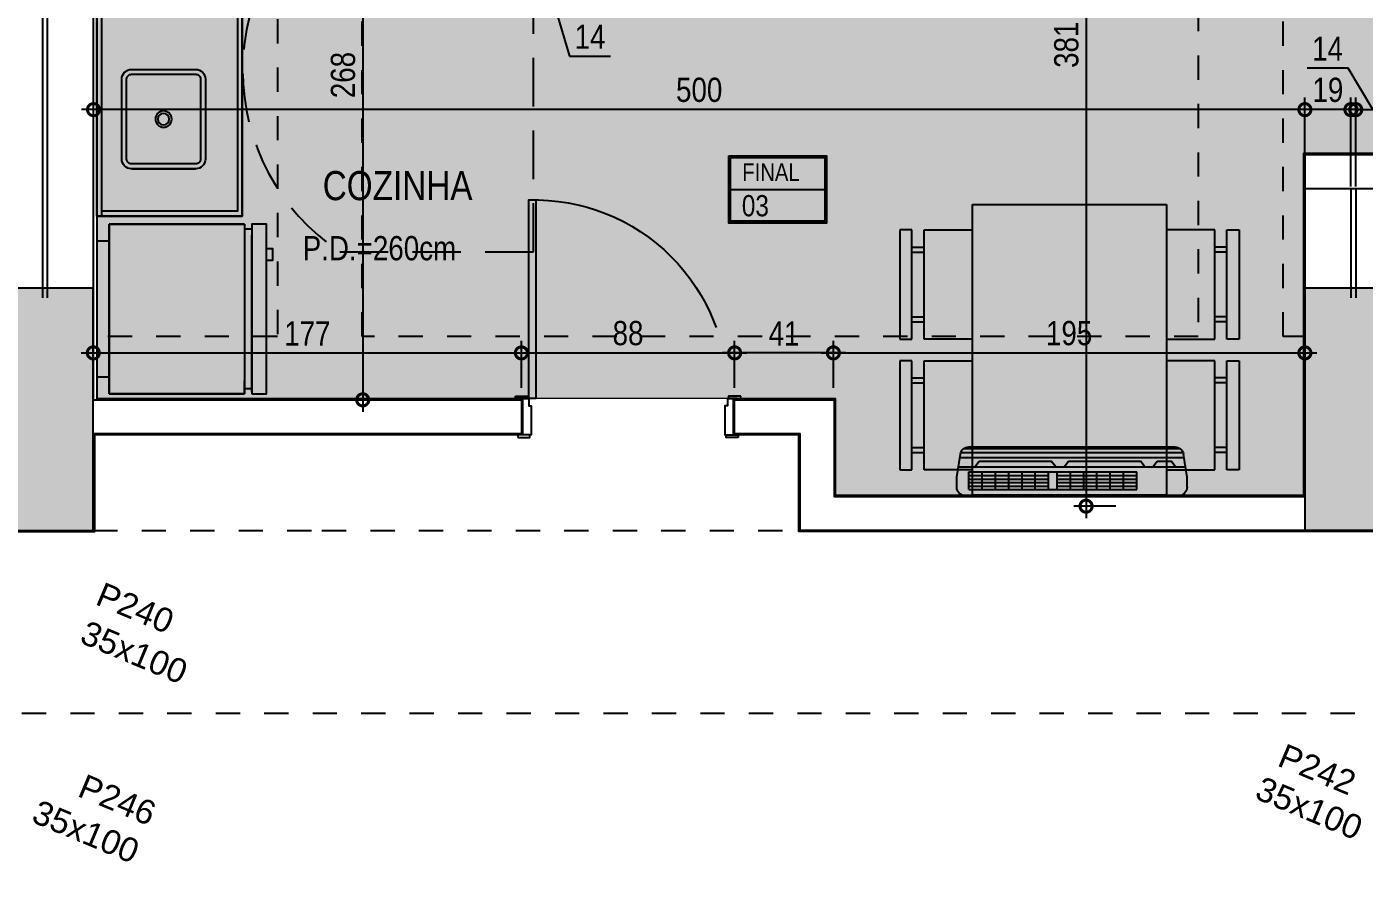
# Model space of a CAD drawing. Header units: metres. Extents: x -41 to 570, y -54 to 184.
# Drawn here: x -14.87 to -9.35, y 46.11 to 49.63 of the extents above; entities that cross this region are included whole.
import ezdxf
from ezdxf.enums import TextEntityAlignment as Align
from ezdxf.xclip import XClip

# ---------------------------------------------------------------- set-up
doc = ezdxf.new("R2010")
doc.units = ezdxf.units.M
doc.header["$XCLIPFRAME"] = 0
for name, pattern in [('DASHEDX2', [1.5, 1, -0.5]), ('ESTILO_TQS_0004', [1.12, 0.5, -0.2, 0.01, -0.2, 0.01, -0.2]), ('PUC$0$DASHEDX2', [1.5, 1, -0.5])]:
    doc.linetypes.add(name, pattern=pattern)
for name, color, linetype in [('1', 232, 'DASHEDX2'), ('12', 232, 'Continuous'), ('205', 232, 'ESTILO_TQS_0004'), ('4', 2, 'Continuous'), ('9', 232, 'Continuous'), ('ARQ-DIM', 2, 'Continuous'), ('ARQ-SIM', 1, 'Continuous'), ('ARQ-TXT', 2, 'Continuous'), ('PUC$0$ARQ-ALV ACAB', 4, 'Continuous'), ('PUC$0$ARQ-ALV OSSO', 5, 'Continuous'), ('PUC$0$ARQ-CAX @ 1', 1, 'Continuous'), ('PUC$0$ARQ-HID', 7, 'Continuous'), ('PUC$0$ARQ-MOB', 7, 'Continuous'), ('PUC$0$ARQ-PRJ', 7, 'PUC$0$DASHEDX2'), ('PUC$0$MAUROAMARELO', 162, 'Continuous')]:
    doc.layers.add(name, color=color, linetype=linetype)
doc.layers.add('PUC$0$ARQ-FORRO', color=9, linetype='Continuous', lineweight=5)
doc.styles.add('Adesa', font='ARIALN.TTF')
doc.styles.get("Standard").update_dxf_attribs({"font": 'arial.ttf'})
doc.dimstyles.new('ADESA 1-0050', dxfattribs={"dimtxt": 0.1, "dimasz": 0.1, "dimexe": 0.05, "dimexo": 0.05, "dimgap": 0.03, "dimtad": 1, "dimdec": 1, "dimlfac": 100, "dimzin": 12, "dimtxsty": 'Adesa', "dimblk": 'DOTSMALL', "dimcen": 1, "dimdle": 0.05, "dimclrd": 1, "dimclre": 1, "dimclrt": 256, "dimazin": 3, "dimtm": 1e-09, "dimtfac": 1, "dimtdec": 1, "dimtmove": 1, "dimatfit": 0, "dimldrblk": 'DOTSMALL', "dimfxl": 0.8, "dimtvp": 2, "dimtolj": 1, "dimtzin": 0, "dimarcsym": 0})

# ---------------------------------------------------------------- blocks, each defined once
blk = doc.blocks.new('PUC$0$00002ITA-AIT-PR-008-BSE-PLA-TIP-R00$0$Cuba 1')
blk.add_line((0.205, 0.305), (0.205, 0.04))
for points in [[(0.165, 0, 0.414214), (0.205, 0.04), (0.205, 0.305, 0.414214), (0.165, 0.345), (-0.165, 0.345, 0.414214), (-0.205, 0.305), (-0.205, 0.04, 0.414214), (-0.165, 0)], [(-0.165, 0.02), (0.165, 0.02, 0.414214), (0.185, 0.04), (0.185, 0.305, 0.414214), (0.165, 0.325), (-0.165, 0.325, 0.414214), (-0.185, 0.305), (-0.185, 0.04, 0.414214)]]:
    blk.add_lwpolyline(points, format="xyb", close=True)
for radius in [0.0337, 0.0237]:
    blk.add_circle((0, 0.1725), radius)
blk = doc.blocks.new('*U3397')
at = {"linetype": 'Continuous'}
blk.add_lwpolyline([(0, 0), (0, 0.6), (-1.2, 0.6), (-1.2, 0)], dxfattribs=at)
at = {"lineweight": -2}
for points in [[(-1.2, 0), (-1.2, 0.6), (0, 0.6), (0, 0)], [(-1.18, 0.02), (-1.18, 0.58), (-0.02, 0.58), (-0.02, 0.02)], [(0, 0.02), (-1.2, 0.02)], [(0, 0), (-1.2, 0)]]:
    blk.add_lwpolyline(points, dxfattribs=at)
at = {"lineweight": -2, "extrusion": (0, 0, -1), "zscale": -1, "rotation": 180}
blk.add_blockref('PUC$0$00002ITA-AIT-PR-008-BSE-PLA-TIP-R00$0$Cuba 1', (0.4, 0.4475), dxfattribs=at)
blk = doc.blocks.new('*U3354')
for points in [[(-0.045, 0.01), (0.005, 0.01), (0.005, 0), (-0.045, 0)], [(0.865, 0.01), (0.815, 0.01), (0.815, 0), (0.865, 0)], [(-0.055, -0.16), (-0.005, -0.16), (-0.005, -0.15), (-0.055, -0.15)], [(0, -0.15), (0, -0.97), (0.03, -0.97), (0.03, -0.15)], [(0.875, -0.16), (0.825, -0.16), (0.825, -0.15), (0.875, -0.15)]]:
    blk.add_lwpolyline(points, close=True)
for points in [[(-0.04, -0.15), (0, -0.15), (0, -0.12), (0.01, -0.12), (0.01, 0), (-0.025, 0), (-0.025, -0.15)], [(0.86, -0.15), (0.82, -0.15), (0.82, -0.12), (0.81, -0.12), (0.81, 0), (0.845, 0), (0.845, -0.15)]]:
    blk.add_lwpolyline(points)
at = {"layer": 'PUC$0$ARQ-PRJ'}
blk.add_arc((0.0237, -0.1737), 0.7967, 268.2986, 1.7014, dxfattribs=at)
blk = doc.blocks.new('PUC$0$pl apto tipo 3 puc')
at = {"layer": 'PUC$0$ARQ-ALV ACAB', "elevation": 0}
for points in [[(-14.594, 0.7661), (-14.594, -1.905), (-12.8372, -1.905), (-12.8372, -2.055), (-12.8922, -2.055)], [(-9.254, -2.3038), (-9.254, -1.0438), (-9.224, -1.0438), (-9.224, -0.8938), (-9.614, -0.8938), (-9.614, -2.3041)], [(-5.549, -2.4538), (-11.6972, -2.4538), (-11.6972, -2.055), (-11.9672, -2.055), (-11.9672, -1.905), (-11.5472, -1.905), (-11.5472, -2.3038), (-9.614, -2.3038)]]:
    blk.add_lwpolyline(points, dxfattribs=at)
at = {"layer": 'PUC$0$ARQ-ALV OSSO'}
for p, q in [((-14.6091, 2.8604, 0), (-14.609, -1.91, 0)), ((-14.609, -1.91, 0), (-12.8422, -1.91, 0)), ((-12.8422, -1.91, 0), (-12.8422, -2.05, 0)), ((-12.8422, -2.05, 0), (-14.6072, -2.05, 0))]:
    blk.add_line(p, q, dxfattribs=at)
blk.add_lwpolyline([(-14.799, 2.0012), (-14.799, -1.4888)], dxfattribs=at)
at = {"layer": 'PUC$0$ARQ-ALV OSSO', "elevation": 0}
for points in [[(-9.259, -2.3088), (-9.259, -1.0388), (-9.229, -1.0388), (-9.229, -0.8988), (-9.609, -0.8988), (-9.609, -2.3088)], [(-9.259, -1.0388), (-9.609, -1.0388)], [(-9.419, -1.0388), (-9.419, -1.4888)], [(-9.399, -1.0388), (-9.399, -1.4888)], [(-9.2572, -2.4488), (-11.6922, -2.4488), (-11.6922, -2.05), (-11.9622, -2.05), (-11.9622, -1.91), (-11.5522, -1.91), (-11.5522, -2.3088), (-9.609, -2.3088)]]:
    blk.add_lwpolyline(points, dxfattribs=at)
at = {"layer": 'PUC$0$ARQ-CAX @ 1', "xscale": -1, "rotation": 180}
blk.add_blockref('*U3354', (-12.8122, -2.055), dxfattribs=at)
at = {"layer": 'PUC$0$ARQ-HID', "extrusion": (0, 0, -1), "xscale": -1.000000000000002, "zscale": -1.000000000000002, "rotation": 90}
blk.add_blockref('*U3397', (14.594, -1.1513, 0), dxfattribs=at)
blk = doc.blocks.new('PUC$0$pl apto tipo 2 puc')
at = {"layer": 'PUC$0$ARQ-ALV OSSO', "elevation": 0}
blk.add_lwpolyline([(-14.8188, 2.0012), (-14.8188, -1.4888)], dxfattribs=at)
blk = doc.blocks.new('PUC$0$mesa 5l')
at = {"layer": 'PUC$0$ARQ-MOB'}
for p, q in [((988.4153, 457.2276), (987.9653, 457.2276)), ((987.9653, 457.2276), (987.9653, 457.1776)), ((988.4153, 457.1776), (988.4153, 457.2276)), ((988.9549, 457.2276, -0.0226), (988.5049, 457.2276, -0.0226)), ((988.5049, 457.2276, -0.0226), (988.5049, 457.1776, -0.0226)), ((988.9549, 457.1776, -0.0226), (988.9549, 457.2276, -0.0226)), ((987.9653, 457.1776), (988.4153, 457.1776)), ((988.0365, 457.1776), (988.0365, 457.1276)), ((988.0565, 457.1776), (988.0565, 457.1276)), ((988.0565, 457.1776), (988.0565, 457.1276)), ((988.3241, 457.1776), (988.3241, 457.1276)), ((988.3441, 457.1776), (988.3441, 457.1276)), ((988.5049, 457.1776, -0.0226), (988.9549, 457.1776, -0.0226)), ((988.5761, 457.1776, -0.0226), (988.5761, 457.1276, -0.0226)), ((988.5961, 457.1776, -0.0226), (988.5961, 457.1276, -0.0226)), ((988.5961, 457.1776, -0.0226), (988.5961, 457.1276, -0.0226)), ((988.8637, 457.1776, -0.0226), (988.8637, 457.1276, -0.0226)), ((988.8837, 457.1776, -0.0226), (988.8837, 457.1276, -0.0226)), ((987.9653, 456.9276), (987.9653, 457.1276)), ((987.9653, 457.1276), (988.4153, 457.1276)), ((988.4153, 457.1276), (988.4153, 456.9276)), ((988.5049, 456.9276, -0.0226), (988.5049, 457.1276, -0.0226)), ((988.5049, 457.1276, -0.0226), (988.9549, 457.1276, -0.0226)), ((988.9549, 457.1276, -0.0226), (988.9549, 456.9276, -0.0226)), ((989.0601, 456.9276), (987.8601, 456.9276)), ((987.8601, 456.9276), (987.8601, 456.1276)), ((989.0601, 456.1276), (989.0601, 456.9276)), ((987.8601, 456.1276), (989.0601, 456.1276)), ((987.9653, 456.1276), (987.9653, 455.9276)), ((988.4153, 455.9276), (988.4153, 456.1276)), ((988.5049, 456.1276, -0.0226), (988.5049, 455.9276, -0.0226)), ((988.9549, 455.9276, -0.0226), (988.9549, 456.1276, -0.0226)), ((987.9653, 455.9276), (988.4153, 455.9276)), ((988.0365, 455.8776), (988.0365, 455.9276)), ((988.0565, 455.8776), (988.0565, 455.9276)), ((988.0565, 455.8776), (988.0565, 455.9276)), ((988.3241, 455.8776), (988.3241, 455.9276)), ((988.3441, 455.8776), (988.3441, 455.9276)), ((988.5049, 455.9276, -0.0226), (988.9549, 455.9276, -0.0226)), ((988.5761, 455.8776, -0.0226), (988.5761, 455.9276, -0.0226)), ((988.5961, 455.8776, -0.0226), (988.5961, 455.9276, -0.0226)), ((988.5961, 455.8776, -0.0226), (988.5961, 455.9276, -0.0226)), ((988.8637, 455.8776, -0.0226), (988.8637, 455.9276, -0.0226)), ((988.8837, 455.8776, -0.0226), (988.8837, 455.9276, -0.0226)), ((987.9653, 455.8276), (987.9653, 455.8776)), ((987.9653, 455.8776), (988.4153, 455.8776)), ((988.4153, 455.8776), (988.4153, 455.8276)), ((988.5049, 455.8276, -0.0226), (988.5049, 455.8776, -0.0226)), ((988.5049, 455.8776, -0.0226), (988.9549, 455.8776, -0.0226)), ((988.9549, 455.8776, -0.0226), (988.9549, 455.8276, -0.0226)), ((988.4153, 455.8276), (987.9653, 455.8276)), ((988.9549, 455.8276, -0.0226), (988.5049, 455.8276, -0.0226))]:
    blk.add_line(p, q, dxfattribs=at)
blk = doc.blocks.new('PUC$0$GELADEIRA')
for p, q in [((-0.0098, 0.7392), (-0.6547, 0.7392)), ((-0.055, 0.7391), (-0.0098, 0.7392)), ((-0.0098, 0.7392), (-0.055, 0.7391)), ((-0.7, 0.7092), (-0.7, 0.15)), ((-0.7, 0.7092), (0, 0.7092)), ((-0.7, 0.15), (-0.7, 0.7092)), ((-0.7, 0.15), (-0.7, 0.7092)), ((0, 0.7092), (-0.055, 0.7092)), ((-0.055, 0.7092), (0, 0.7092)), ((0, 0.15), (0, 0.7092)), ((0, 0.7092), (0, 0.15)), ((0, 0.7092), (0, 0.15)), ((-0.7, 0.15), (0, 0.15)), ((0, 0.15), (-0.7, 0.15)), ((0, 0.15), (-0.7, 0.15))]:
    blk.add_line(p, q)
blk.add_lwpolyline([(0, 0.7392), (0, 0.8), (-0.7, 0.8), (-0.7, 0.7392)], close=True)
for points in [[(-0.6, 0.8), (-0.6, 0.824), (-0.55, 0.824), (-0.55, 0.8)], [(-0.68, 0.7392), (-0.68, 0.7092)], [(-0.02, 0.7392), (-0.02, 0.7092)], [(-0.63, 0.15), (-0.63, 0.1), (-0.07, 0.1), (-0.07, 0.15)]]:
    blk.add_lwpolyline(points)
blk = doc.blocks.new('PUC$0$layout pcd puc 3')
at = {"layer": 'PUC$0$ARQ-MOB', "color": 7, "xscale": -1, "rotation": 90}
blk.add_blockref('PUC$0$mesa 5l', (461.5442, 993.0201), dxfattribs=at)
at = {"layer": 'PUC$0$ARQ-MOB', "rotation": 90}
blk.add_blockref('PUC$0$GELADEIRA', (9.13, 4.7414), dxfattribs=at)
blk = doc.blocks.new('PUC$0$pl forro pcd 3')
at = {"layer": 'PUC$0$ARQ-FORRO'}
h = blk.add_hatch(color=256, dxfattribs=at)
h.dxf.hatch_style = 1
h.paths.add_polyline_path([(1.8589, 1.4791), (3.7921, 1.4791), (3.7921, 1.0795), (6.8389, 1.0795), (6.8389, -1.5916), (5.0371, -1.5916), (5.0371, -0.6617), (4.8871, -0.6617), (4.8871, -2.2805), (1.8589, -2.2805), (1.8589, -1.13), (0.16, -1.13), (0.16, 0.0683), (1.8589, 0.0683)])
blk.add_lwpolyline([(1.8589, 1.4791), (3.7921, 1.4791), (3.7921, 1.0795), (6.8389, 1.0795), (6.8389, -1.5916), (5.0371, -1.5916), (5.0371, -0.6617), (4.8871, -0.6617), (4.8871, -2.2805), (1.8589, -2.2805), (1.8589, -1.13), (0.16, -1.13), (0.16, 0.0683), (1.8589, 0.0683)], close=True, dxfattribs=at)
blk = doc.blocks.new('PUC$0$Q2')
at = {"layer": 'PUC$0$MAUROAMARELO'}
for p, q in [((243.2266, -387.22), (243.2413, -387.125)), ((244.1641, -387.1387), (243.239, -387.1387)), ((244.1601, -387.1183), (243.2432, -387.1183)), ((244.1482, -387.1027), (243.2551, -387.1027)), ((244.127, -387.0957), (243.2763, -387.0957)), ((244.1766, -387.22), (244.162, -387.125)), ((244.1703, -387.1785), (243.2323, -387.1785)), ((243.274, -387.1785), (243.2923, -387.1547)), ((243.3497, -387.1547), (243.2923, -387.1547)), ((243.368, -387.1785), (243.3497, -387.1547)), ((243.4003, -387.1785), (243.4186, -387.1547)), ((243.7159, -387.1547), (243.4186, -387.1547)), ((243.798, -387.1987), (243.4341, -387.1987)), ((243.4341, -387.2718), (243.4341, -387.1987)), ((243.4888, -387.2718), (243.4888, -387.1987)), ((243.5435, -387.2718), (243.5435, -387.1987)), ((243.5983, -387.2718), (243.5983, -387.1987)), ((243.653, -387.2718), (243.653, -387.1987)), ((243.7077, -387.2718), (243.7077, -387.1987)), ((243.7342, -387.1785), (243.7159, -387.1547)), ((243.7624, -387.2718), (243.7624, -387.1987)), ((243.7684, -387.1785), (243.7867, -387.1547)), ((244.0841, -387.1547), (243.7867, -387.1547)), ((243.798, -387.2718), (243.798, -387.1987)), ((244.1264, -387.1987), (243.798, -387.1987)), ((243.8527, -387.2718), (243.8527, -387.1987)), ((243.9074, -387.2718), (243.9074, -387.1987)), ((243.9622, -387.2718), (243.9622, -387.1987)), ((244.0169, -387.2718), (244.0169, -387.1987)), ((244.0716, -387.2718), (244.0716, -387.1987)), ((244.1024, -387.1785), (244.0841, -387.1547)), ((244.1264, -387.2718), (244.1264, -387.1987)), ((243.2266, -387.2614), (243.2266, -387.22)), ((243.5968, -387.2135), (243.4341, -387.2135)), ((243.5968, -387.2283), (243.4341, -387.2283)), ((243.5968, -387.2431), (243.4341, -387.2431)), ((243.6599, -387.2135), (243.5968, -387.2135)), ((243.6599, -387.2283), (243.5968, -387.2283)), ((243.6599, -387.2431), (243.5968, -387.2431)), ((243.723, -387.2135), (243.6599, -387.2135)), ((243.723, -387.2283), (243.6599, -387.2283)), ((243.723, -387.2431), (243.6599, -387.2431)), ((243.7624, -387.2135), (243.723, -387.2135)), ((243.7624, -387.2283), (243.723, -387.2283)), ((243.7624, -387.2431), (243.723, -387.2431)), ((243.906, -387.2135), (243.798, -387.2135)), ((243.906, -387.2283), (243.798, -387.2283)), ((243.906, -387.2431), (243.798, -387.2431)), ((243.9691, -387.2135), (243.906, -387.2135)), ((243.9691, -387.2283), (243.906, -387.2283)), ((243.9691, -387.2431), (243.906, -387.2431)), ((244.0322, -387.2135), (243.9691, -387.2135)), ((244.0322, -387.2283), (243.9691, -387.2283)), ((244.0322, -387.2431), (243.9691, -387.2431)), ((244.1264, -387.2135), (244.0322, -387.2135)), ((244.1264, -387.2283), (244.0322, -387.2283)), ((244.1264, -387.2431), (244.0322, -387.2431)), ((244.1766, -387.2614), (244.1766, -387.22)), ((244.1411, -387.2969), (243.2621, -387.2969)), ((243.5968, -387.2578), (243.4341, -387.2578)), ((243.798, -387.2718), (243.4341, -387.2718)), ((243.6599, -387.2578), (243.5968, -387.2578)), ((243.723, -387.2578), (243.6599, -387.2578)), ((243.7624, -387.2578), (243.723, -387.2578)), ((243.906, -387.2578), (243.798, -387.2578)), ((244.1264, -387.2718), (243.798, -387.2718)), ((243.9691, -387.2578), (243.906, -387.2578)), ((244.0322, -387.2578), (243.9691, -387.2578)), ((244.1264, -387.2578), (244.0322, -387.2578))]:
    blk.add_line(p, q, dxfattribs=at)
for centre, start, end in [((243.2763, -387.1312), 90, 170), ((244.127, -387.1312), 10, 90), ((243.2621, -387.2614), 180, 270), ((244.1411, -387.2614), 270, 0)]:
    blk.add_arc(centre, 0.0355, start, end, dxfattribs=at)
blk = doc.blocks.new('PUC')
at = {"layer": 'PUC$0$ARQ-ALV ACAB', "elevation": 0}
for points in [[(14.9499, -47.5449), (14.5992, -47.5449), (14.5942, -47.5449), (14.5942, -47.9488)], [(12.8832, -47.9438), (14.5942, -47.9438)]]:
    blk.add_lwpolyline(points, dxfattribs=at)
at = {"layer": 'PUC$0$ARQ-PRJ', "ltscale": 0.2, "elevation": 0}
blk.add_lwpolyline([(13.5832, -48.6999), (12.7832, -48.6999), (12.7832, -50.1999), (13.5832, -50.1999, 0.533333)], format="xyb", close=True, dxfattribs=at)
at = {"layer": 'PUC$0$ARQ-ALV ACAB', "rotation": 180}
blk.add_blockref('PUC$0$pl apto tipo 3 puc', (-0.009, -49.9988, 0), dxfattribs=at)
at = {"layer": 'PUC$0$ARQ-ALV OSSO', "rotation": 180}
blk.add_blockref('PUC$0$pl apto tipo 2 puc', (-0.0088, -49.9988, 0), dxfattribs=at)
at = {"layer": 'PUC$0$ARQ-FORRO'}
blk.add_blockref('PUC$0$pl forro pcd 3', (7.7461, -49.1733, 0), dxfattribs=at)
at = {"layer": 'PUC$0$ARQ-MOB'}
blk.add_blockref('PUC$0$layout pcd puc 3', (5.555, -52.855, 0), dxfattribs=at)
at = {"layer": 'PUC$0$MAUROAMARELO', "xscale": -1, "rotation": 180}
blk.add_blockref('PUC$0$Q2', (-233.1402, -434.9901, 0), dxfattribs=at)
blk = doc.blocks.new('N AP')
for points in [[(0.3098, 0.5223), (0.8624, 0.5223), (0.8624, 0.1419), (0.3098, 0.1419)], [(0.3198, 0.5123), (0.8524, 0.5123), (0.8524, 0.1519), (0.3198, 0.1519)]]:
    blk.add_lwpolyline(points, close=True)
for points in [[(0.3198, 0.3321), (0.8524, 0.3321)], [(0.3198, 0.1519), (0.8524, 0.1519)]]:
    blk.add_lwpolyline(points)
at = {"insert": (0.3864, 0.4801), "char_height": 0.1, "attachment_point": 1, "style": 'Adesa'}
blk.add_mtext_dynamic_manual_height_columns('FINAL', width=0.3501, gutter_width=50, heights=[0], dxfattribs=at)
at = {"style": 'Adesa'}
blk.add_attdef('00', text='', height=0.1, dxfattribs=at).set_placement((0.5673, 0.171), align=Align.CENTER)
blk = doc.blocks.new('_DotSmall')
at = {"color": 0, "linetype": 'ByBlock', "const_width": 0.5}
blk.add_lwpolyline([(-0.0625, 0, 1), (0.0625, 0, 1)], format="xyb", close=True, dxfattribs=at)
blk = doc.blocks.new('*D403')
at = {"layer": 'ARQ-DIM', "color": 1, "lineweight": -2, "transparency": 16777216}
for p, q in [((-9.4217, 49.4581), (-9.5912, 49.4581)), ((-9.32, 49.2866), (-9.4217, 49.4581)), ((-9.39, 48.9693), (-9.39, 49.3366)), ((-9.25, 48.97), (-9.25, 49.3366)), ((-9.39, 49.2866), (-9.49, 49.2866)), ((-9.39, 49.2866), (-9.25, 49.2866)), ((-9.39, 49.2866), (-9.25, 49.2866)), ((-9.25, 49.2866), (-9.15, 49.2866))]:
    blk.add_line(p, q, dxfattribs=at)
at = {"layer": 'Defpoints', "color": 0, "transparency": 16777216}
for p in [(-9.25, 49.2866), (-9.39, 48.9193), (-9.25, 48.92)]:
    blk.add_point(p, dxfattribs=at)
at = {"layer": 'ARQ-DIM', "color": 1, "lineweight": -2, "transparency": 16777216, "xscale": 0.1, "yscale": 0.1, "zscale": 0.1}
blk.add_blockref('_DotSmall', (-9.39, 49.2866), dxfattribs=at)
at = {"layer": 'ARQ-DIM', "color": 1, "lineweight": -2, "transparency": 16777216, "xscale": 0.1, "yscale": 0.1, "zscale": 0.1, "rotation": 180}
blk.add_blockref('_DotSmall', (-9.25, 49.2866), dxfattribs=at)
at = {"layer": 'ARQ-DIM', "transparency": 16777216, "insert": (-9.5065, 49.5383), "char_height": 0.1, "attachment_point": 5, "style": 'Adesa'}
blk.add_mtext('\\A1;14', dxfattribs=at)
blk = doc.blocks.new('*D404')
at = {"layer": 'ARQ-DIM', "color": 1, "lineweight": -2, "transparency": 16777216}
for p, q in [((-9.6, 48.9693), (-9.6, 49.3366)), ((-9.41, 48.9693), (-9.41, 49.3366)), ((-9.36, 49.2866), (-9.65, 49.2866))]:
    blk.add_line(p, q, dxfattribs=at)
at = {"layer": 'Defpoints', "color": 0, "transparency": 16777216}
for p in [(-9.6, 49.2866), (-9.6, 48.9193), (-9.41, 48.9193)]:
    blk.add_point(p, dxfattribs=at)
at = {"layer": 'ARQ-DIM', "color": 1, "lineweight": -2, "transparency": 16777216, "xscale": 0.1, "yscale": 0.1, "zscale": 0.1, "rotation": 180}
blk.add_blockref('_DotSmall', (-9.6, 49.2866), dxfattribs=at)
at = {"layer": 'ARQ-DIM', "color": 1, "lineweight": -2, "transparency": 16777216, "xscale": 0.1, "yscale": 0.1, "zscale": 0.1}
blk.add_blockref('_DotSmall', (-9.41, 49.2866), dxfattribs=at)
at = {"layer": 'ARQ-DIM', "transparency": 16777216, "insert": (-9.505, 49.3677), "char_height": 0.1, "attachment_point": 5, "style": 'Adesa'}
blk.add_mtext('\\A1;19', dxfattribs=at)
blk = doc.blocks.new('*D405')
at = {"layer": 'ARQ-DIM', "color": 1, "lineweight": -2, "transparency": 16777216}
for p, q in [((-14.599, 49.0193), (-14.599, 49.3366)), ((-9.6, 49.11), (-9.6, 49.3366)), ((-9.55, 49.2866), (-14.649, 49.2866))]:
    blk.add_line(p, q, dxfattribs=at)
at = {"layer": 'Defpoints', "color": 0, "transparency": 16777216}
for p in [(-14.599, 49.2866), (-9.6, 49.06, 0), (-14.599, 48.9693, 0)]:
    blk.add_point(p, dxfattribs=at)
at = {"layer": 'ARQ-DIM', "color": 1, "lineweight": -2, "transparency": 16777216, "xscale": 0.1, "yscale": 0.1, "zscale": 0.1, "rotation": 180}
blk.add_blockref('_DotSmall', (-14.599, 49.2866), dxfattribs=at)
at = {"layer": 'ARQ-DIM', "color": 1, "lineweight": -2, "transparency": 16777216, "xscale": 0.1, "yscale": 0.1, "zscale": 0.1}
blk.add_blockref('_DotSmall', (-9.6, 49.2866), dxfattribs=at)
at = {"layer": 'ARQ-DIM', "transparency": 16777216, "insert": (-12.0995, 49.3677), "char_height": 0.1, "attachment_point": 5, "style": 'Adesa'}
blk.add_mtext('\\A1;500', dxfattribs=at)
blk = doc.blocks.new('*D414')
at = {"layer": 'ARQ-DIM', "color": 1, "lineweight": -2, "transparency": 16777216}
for p, q in [((-12.7782, 49.7988), (-12.7782, 49.703)), ((-12.6382, 49.7988), (-12.6382, 49.703)), ((-12.7782, 49.753), (-12.8782, 49.753)), ((-12.7782, 49.753), (-12.6382, 49.753)), ((-12.7782, 49.753), (-12.6382, 49.753)), ((-12.7082, 49.753), (-12.6345, 49.5074)), ((-12.6382, 49.753), (-12.5382, 49.753)), ((-12.6345, 49.5074), (-12.465, 49.5074))]:
    blk.add_line(p, q, dxfattribs=at)
at = {"layer": 'Defpoints', "color": 0, "transparency": 16777216}
for p in [(-12.7782, 49.8488, 0), (-12.6382, 49.8488, 0), (-12.6382, 49.753)]:
    blk.add_point(p, dxfattribs=at)
at = {"layer": 'ARQ-DIM', "color": 1, "lineweight": -2, "transparency": 16777216, "xscale": 0.1, "yscale": 0.1, "zscale": 0.1}
blk.add_blockref('_DotSmall', (-12.7782, 49.753), dxfattribs=at)
at = {"layer": 'ARQ-DIM', "color": 1, "lineweight": -2, "transparency": 16777216, "xscale": 0.1, "yscale": 0.1, "zscale": 0.1, "rotation": 180}
blk.add_blockref('_DotSmall', (-12.6382, 49.753), dxfattribs=at)
at = {"layer": 'ARQ-DIM', "transparency": 16777216, "insert": (-12.5498, 49.5876), "char_height": 0.1, "attachment_point": 5, "style": 'Adesa'}
blk.add_mtext('\\A1;14', dxfattribs=at)
blk = doc.blocks.new('*D415')
at = {"layer": 'ARQ-DIM', "color": 1, "lineweight": -2, "transparency": 16777216}
for p, q in [((-12.6382, 49.7988), (-12.6382, 49.703)), ((-7.9011, 49.4283), (-7.9011, 49.803)), ((-12.6882, 49.753), (-7.8511, 49.753))]:
    blk.add_line(p, q, dxfattribs=at)
at = {"layer": 'Defpoints', "color": 0, "transparency": 16777216}
for p in [(-12.6382, 49.8488, 0), (-7.9011, 49.753), (-7.9011, 49.3783)]:
    blk.add_point(p, dxfattribs=at)
at = {"layer": 'ARQ-DIM', "color": 1, "lineweight": -2, "transparency": 16777216, "xscale": 0.1, "yscale": 0.1, "zscale": 0.1, "rotation": 180}
blk.add_blockref('_DotSmall', (-12.6382, 49.753), dxfattribs=at)
at = {"layer": 'ARQ-DIM', "color": 1, "lineweight": -2, "transparency": 16777216, "xscale": 0.1, "yscale": 0.1, "zscale": 0.1}
blk.add_blockref('_DotSmall', (-7.9011, 49.753), dxfattribs=at)
at = {"layer": 'ARQ-DIM', "transparency": 16777216, "insert": (-10.8612, 49.833), "char_height": 0.1, "attachment_point": 5, "style": 'Adesa'}
blk.add_mtext('\\A1;474', dxfattribs=at)
blk = doc.blocks.new('*D418')
at = {"layer": 'ARQ-DIM', "color": 1, "lineweight": -2, "transparency": 16777216}
for p, q in [((-13.488, 50.8199), (-13.488, 48.0388)), ((-13.719, 50.7699), (-13.438, 50.7699)), ((-13.7208, 48.0888), (-13.438, 48.0888))]:
    blk.add_line(p, q, dxfattribs=at)
at = {"layer": 'Defpoints', "color": 0, "transparency": 16777216}
for p in [(-13.769, 50.7699, 0), (-13.7708, 48.0888, 0), (-13.488, 48.0888)]:
    blk.add_point(p, dxfattribs=at)
at = {"layer": 'ARQ-DIM', "color": 1, "lineweight": -2, "transparency": 16777216, "xscale": 0.1, "yscale": 0.1, "zscale": 0.1}
for p, rotation in [((-13.488, 50.7699), 90), ((-13.488, 48.0888), 270)]:
    blk.add_blockref('_DotSmall', p, dxfattribs=dict(at, rotation=rotation))
at = {"layer": 'ARQ-DIM', "transparency": 16777216, "insert": (-13.569, 49.4293), "char_height": 0.1, "attachment_point": 5, "rotation": 90, "style": 'Adesa'}
blk.add_mtext('\\A1;268', dxfattribs=at)
blk = doc.blocks.new('*D423')
at = {"layer": 'ARQ-DIM', "color": 1, "lineweight": -2, "transparency": 16777216}
for p, q in [((-10.5029, 51.5088), (-10.5029, 47.5999)), ((-10.3808, 51.4588), (-10.5529, 51.4588)), ((-10.3808, 47.6499), (-10.5529, 47.6499))]:
    blk.add_line(p, q, dxfattribs=at)
at = {"layer": 'Defpoints', "color": 0, "transparency": 16777216}
for p in [(-10.3308, 51.4588, 0), (-10.5029, 47.6499), (-10.3308, 47.6499, 0)]:
    blk.add_point(p, dxfattribs=at)
at = {"layer": 'ARQ-DIM', "color": 1, "lineweight": -2, "transparency": 16777216, "xscale": 0.1, "yscale": 0.1, "zscale": 0.1}
for p, rotation in [((-10.5029, 51.4588), 90), ((-10.5029, 47.6499), 270)]:
    blk.add_blockref('_DotSmall', p, dxfattribs=dict(at, rotation=rotation))
at = {"layer": 'ARQ-DIM', "transparency": 16777216, "insert": (-10.584, 49.5544), "char_height": 0.1, "attachment_point": 5, "rotation": 90, "style": 'Adesa'}
blk.add_mtext('\\A1;381', dxfattribs=at)
blk = doc.blocks.new('*D426')
at = {"layer": 'ARQ-DIM', "color": 1, "lineweight": -2, "transparency": 16777216}
for p, q in [((-14.6, 48.1388), (-14.6, 48.3325)), ((-12.8332, 48.1388), (-12.8332, 48.3325)), ((-14.65, 48.2825), (-12.7832, 48.2825))]:
    blk.add_line(p, q, dxfattribs=at)
at = {"layer": 'Defpoints', "color": 0, "transparency": 16777216}
for p in [(-12.8332, 48.2825), (-14.6, 48.0888, 0), (-12.8332, 48.0888, 0)]:
    blk.add_point(p, dxfattribs=at)
at = {"layer": 'ARQ-DIM', "color": 1, "lineweight": -2, "transparency": 16777216, "xscale": 0.1, "yscale": 0.1, "zscale": 0.1, "rotation": 180}
blk.add_blockref('_DotSmall', (-14.6, 48.2825), dxfattribs=at)
at = {"layer": 'ARQ-DIM', "color": 1, "lineweight": -2, "transparency": 16777216, "xscale": 0.1, "yscale": 0.1, "zscale": 0.1}
blk.add_blockref('_DotSmall', (-12.8332, 48.2825), dxfattribs=at)
at = {"layer": 'ARQ-DIM', "transparency": 16777216, "insert": (-13.7166, 48.3627), "char_height": 0.1, "attachment_point": 5, "style": 'Adesa'}
blk.add_mtext('\\A1;177', dxfattribs=at)
blk = doc.blocks.new('*D427')
at = {"layer": 'ARQ-DIM', "color": 1, "lineweight": -2, "transparency": 16777216}
for p, q in [((-12.8332, 48.1388), (-12.8332, 48.3325)), ((-11.9532, 48.1388), (-11.9532, 48.3325)), ((-12.8832, 48.2825), (-11.9032, 48.2825))]:
    blk.add_line(p, q, dxfattribs=at)
at = {"layer": 'Defpoints', "color": 0, "transparency": 16777216}
for p in [(-11.9532, 48.2825), (-12.8332, 48.0888, 0), (-11.9532, 48.0888, 0)]:
    blk.add_point(p, dxfattribs=at)
at = {"layer": 'ARQ-DIM', "color": 1, "lineweight": -2, "transparency": 16777216, "xscale": 0.1, "yscale": 0.1, "zscale": 0.1, "rotation": 180}
blk.add_blockref('_DotSmall', (-12.8332, 48.2825), dxfattribs=at)
at = {"layer": 'ARQ-DIM', "color": 1, "lineweight": -2, "transparency": 16777216, "xscale": 0.1, "yscale": 0.1, "zscale": 0.1}
blk.add_blockref('_DotSmall', (-11.9532, 48.2825), dxfattribs=at)
at = {"layer": 'ARQ-DIM', "transparency": 16777216, "insert": (-12.3932, 48.3636), "char_height": 0.1, "attachment_point": 5, "style": 'Adesa'}
blk.add_mtext('\\A1;88', dxfattribs=at)
blk = doc.blocks.new('*D428')
at = {"layer": 'ARQ-DIM', "color": 1, "lineweight": -2, "transparency": 16777216}
for p, q in [((-11.9532, 48.1388), (-11.9532, 48.3325)), ((-11.5458, 48.1388), (-11.5458, 48.3325)), ((-11.4958, 48.2825), (-12.0032, 48.2825))]:
    blk.add_line(p, q, dxfattribs=at)
at = {"layer": 'Defpoints', "color": 0, "transparency": 16777216}
for p in [(-11.9532, 48.2825), (-11.9532, 48.0888, 0), (-11.5458, 48.0888, 0)]:
    blk.add_point(p, dxfattribs=at)
at = {"layer": 'ARQ-DIM', "color": 1, "lineweight": -2, "transparency": 16777216, "xscale": 0.1, "yscale": 0.1, "zscale": 0.1, "rotation": 180}
blk.add_blockref('_DotSmall', (-11.9532, 48.2825), dxfattribs=at)
at = {"layer": 'ARQ-DIM', "color": 1, "lineweight": -2, "transparency": 16777216, "xscale": 0.1, "yscale": 0.1, "zscale": 0.1}
blk.add_blockref('_DotSmall', (-11.5458, 48.2825), dxfattribs=at)
at = {"layer": 'ARQ-DIM', "transparency": 16777216, "insert": (-11.7495, 48.3627), "char_height": 0.1, "attachment_point": 5, "style": 'Adesa'}
blk.add_mtext('\\A1;41', dxfattribs=at)
blk = doc.blocks.new('*D429')
at = {"layer": 'ARQ-DIM', "color": 1, "lineweight": -2, "transparency": 16777216}
for p, q in [((-11.5458, 48.1388), (-11.5458, 48.3325)), ((-9.6, 48.1388), (-9.6, 48.3325)), ((-11.5958, 48.2825), (-9.55, 48.2825))]:
    blk.add_line(p, q, dxfattribs=at)
at = {"layer": 'Defpoints', "color": 0, "transparency": 16777216}
for p in [(-9.6, 48.2825), (-11.5458, 48.0888, 0), (-9.6, 48.0888, 0)]:
    blk.add_point(p, dxfattribs=at)
at = {"layer": 'ARQ-DIM', "color": 1, "lineweight": -2, "transparency": 16777216, "xscale": 0.1, "yscale": 0.1, "zscale": 0.1, "rotation": 180}
blk.add_blockref('_DotSmall', (-11.5458, 48.2825), dxfattribs=at)
at = {"layer": 'ARQ-DIM', "color": 1, "lineweight": -2, "transparency": 16777216, "xscale": 0.1, "yscale": 0.1, "zscale": 0.1}
blk.add_blockref('_DotSmall', (-9.6, 48.2825), dxfattribs=at)
at = {"layer": 'ARQ-DIM', "transparency": 16777216, "insert": (-10.5729, 48.3636), "char_height": 0.1, "attachment_point": 5, "style": 'Adesa'}
blk.add_mtext('\\A1;195', dxfattribs=at)
blk = doc.blocks.new('est-lo-08-6sa-r00')
at = {"layer": '4'}
h = blk.add_hatch(color=8, dxfattribs=at)
h.dxf.hatch_style = 1
h.paths.add_polyline_path([(72.453596, -775.948263), (89.987707, -768.630138), (31.827874, -629.280097), (14.293763, -636.598222)], flags=17)
h.paths.add_polyline_path([(-113.904934, -1069.376461), (37.44213, -1006.209491), (30.123852, -988.675012), (-103.689101, -1044.523858), (-278.930329, -624.648636), (-286.248454, -607.114525), (-286.248475, -607.114534), (-307.05579, -557.260535), (-324.58988, -564.57865)])
h.paths.add_polyline_path([(-3206.956631, -1758.910157), (-3258.953832, -1634.325684), (-3291.25351, -1647.80644), (-3239.256309, -1772.390913)])
h.paths.add_polyline_path([(-2993.189754, -2271.092218), (-3020.151167, -2206.492821), (-3034.916841, -2212.655496), (-3140.452498, -1959.793707), (-3125.686931, -1953.631076), (-3148.796798, -1898.260198), (-3181.096477, -1911.740954), (-3025.489432, -2284.572974)])
h.paths.add_polyline_path([(-2947.092821, -1013.293024), (-2914.793142, -999.812268), (-2953.309588, -907.527473), (-2985.609266, -921.008229)])
h.paths.add_polyline_path([(-2727.356492, -1539.777801), (-2695.056814, -1526.297045), (-2733.573259, -1434.01225), (-2765.872938, -1447.493006)])
h.paths.add_polyline_path([(2122.48851, 465.414809), (2070.491309, 589.999283), (2038.191631, 576.518527), (2090.188832, 451.934053)])
h.paths.add_polyline_path([(2012.331384, 729.349548), (1857.495359, 1100.334221), (1825.19568, 1086.853465), (1852.1572, 1022.254111), (1866.922767, 1028.416743), (1971.687405, 777.4023), (1956.921838, 771.239669), (1980.031705, 715.868792)])
h.paths.add_polyline_path([(2336.253806, -46.763456), (2180.644029, 326.07511), (2148.34435, 312.594354), (2171.454218, 257.223477), (2186.219785, 263.386109), (2291.758175, 10.517772), (2276.992608, 4.355141), (2303.954128, -60.244212)])
h.paths.add_polyline_path([(-385.517235, -426.387329), (-595.433068, 76.567703), (-627.732746, 63.086948), (-600.771226, -1.512406), (-586.005659, 4.650226), (-426.161214, -378.334576), (-440.926781, -384.497208), (-417.816914, -439.868085)])
h.paths.add_polyline_path([(-83.249658, 290.335142), (-592.661728, 77.724364), (-382.747194, -425.227558), (-365.213083, -417.909434), (-567.809492, 67.508377), (-108.231212, 259.320275), (-7.318125, 17.534111), (-242.644353, -80.682824), (-140.96112, -324.314257), (-70.363251, -294.849176), (-77.681376, -277.315065), (-130.745133, -299.462021), (-217.792117, -90.898811), (0, 0), (87.04691, -208.563033), (33.983152, -230.709989), (41.301277, -248.2441), (126.664713, -212.616388), (103.554846, -157.245511), (88.789278, -163.408142), (-71.053705, 219.573157), (-56.288138, 225.735788)])
h.paths.add_polyline_path([(395.505667, -856.765828), (368.544148, -792.166475), (353.77858, -798.329106), (193.165052, -413.501599), (207.93062, -407.338968), (184.820752, -351.968091), (-61.579651, -454.806999), (-28.452664, -534.169213), (-10.918528, -526.85106), (-36.727415, -465.022986), (159.839199, -382.982958), (355.887864, -852.712473), (159.32125, -934.752501), (132.748402, -871.073625), (115.214297, -878.391765), (141.787139, -942.070626), (123.33018, -949.773915), (130.648305, -967.308026)])
h.paths.add_polyline_path([(-2506.849069, -2068.110104), (-2474.549391, -2054.629348), (-2513.065836, -1962.344553), (-2545.365515, -1975.825309)])
h.paths.add_polyline_path([(-2448.754924, -805.304224), (-2411.841008, -789.897642), (-2450.357453, -697.612846), (-2487.27137, -713.019428)])
h.paths.add_polyline_path([(-2277.356152, -1215.972989), (-2240.442235, -1200.566407), (-2278.958681, -1108.281611), (-2315.872597, -1123.688193)])
h.paths.add_polyline_path([(-2180.680405, -1447.606534), (-2143.766489, -1432.199951), (-2182.282934, -1339.915156), (-2219.196851, -1355.321738)])
h.paths.add_polyline_path([(-2008.511897, -1860.11957), (-1971.59798, -1844.712987), (-2010.114425, -1752.428192), (-2047.028342, -1767.834774)])
h.paths.add_polyline_path([(-1950.417031, -597.315415), (-1918.117353, -583.834659), (-1956.633798, -491.549864), (-1988.933477, -505.03062)])
h.paths.add_polyline_path([(-1779.018259, -1007.98418), (-1746.71858, -994.503424), (-1785.235026, -902.218629), (-1817.534704, -915.699385)])
h.paths.add_polyline_path([(-1682.342513, -1239.617725), (-1650.042834, -1226.136969), (-1688.559279, -1133.852174), (-1720.858958, -1147.33293)])
h.paths.add_polyline_path([(-1510.174004, -1652.130761), (-1477.874325, -1638.650005), (-1516.390771, -1546.36521), (-1548.690449, -1559.845966)])
h.paths.add_polyline_path([(-1456.693377, -391.252433), (-1424.393698, -377.771677), (-1462.910144, -285.486882), (-1495.209822, -298.967638)])
h.paths.add_polyline_path([(-1285.294604, -801.921198), (-1252.994926, -788.440442), (-1291.511371, -696.155647), (-1323.811049, -709.636403)])
h.paths.add_polyline_path([(-1188.618858, -1033.554743), (-1156.319179, -1020.073987), (-1194.835625, -927.789192), (-1227.135303, -941.269948)])
h.paths.add_polyline_path([(-1016.450349, -1446.067779), (-984.15067, -1432.587023), (-1022.667116, -1340.302228), (-1054.966794, -1353.782984)])
h.paths.add_polyline_path([(-962.969722, -185.189451), (-930.670043, -171.708695), (-969.186489, -79.4239), (-1001.486167, -92.904656)])
h.paths.add_polyline_path([(-791.570949, -595.858216), (-759.271271, -582.37746), (-797.787716, -490.092665), (-830.087394, -503.573421)])
h.paths.add_polyline_path([(-694.895203, -827.491761), (-662.595524, -814.011005), (-701.11197, -721.72621), (-733.411648, -735.206966)])
h.paths.add_polyline_path([(-522.726694, -1240.004797), (-490.427016, -1226.524041), (-528.943461, -1134.239246), (-561.243139, -1147.720002)])
h.paths.add_polyline_path([(1351.53574, 780.804163), (1383.835419, 794.284919), (1345.318973, 886.569714), (1313.019295, 873.088958)])
h.paths.add_polyline_path([(353.014255, 364.056225), (385.313934, 377.536981), (346.797488, 469.821776), (314.49781, 456.341021)])
h.paths.add_polyline_path([(848.583606, 570.889536), (885.497522, 586.296119), (846.981077, 678.580914), (810.067161, 663.174332)])
h.paths.add_polyline_path([(524.412013, -46.610109), (556.711692, -33.129353), (518.195247, 59.155442), (485.895568, 45.674686)])
h.paths.add_polyline_path([(1019.981364, 160.223202), (1056.895281, 175.629784), (1018.378835, 267.91458), (981.464919, 252.507997)])
h.paths.add_polyline_path([(621.088297, -278.244942), (653.387976, -264.764186), (614.87153, -172.479391), (582.571852, -185.960147)])
h.paths.add_polyline_path([(1116.657648, -71.411631), (1153.571565, -56.005049), (1115.055119, 36.279746), (1078.141203, 20.873164)])
h.paths.add_polyline_path([(1571.272069, 254.319386), (1603.571747, 267.800142), (1565.055302, 360.084937), (1532.755624, 346.604181)])
h.paths.add_polyline_path([(793.256806, -690.757979), (825.556485, -677.277223), (787.040039, -584.992428), (754.740361, -598.473183)])
h.paths.add_polyline_path([(1288.825976, -483.924234), (1325.739893, -468.517652), (1287.223447, -376.232856), (1250.309531, -391.639439)])
h.paths.add_polyline_path([(1791.777927, -274.009167), (1824.077605, -260.528411), (1785.56116, -168.243616), (1753.261481, -181.724371)])
h.paths.add_polyline_path([(-3349.413449, -1508.456443), (-3317.113664, -1494.975643), (-3340.223531, -1439.604766), (-3354.989097, -1445.767396), (-3459.75382, -1194.75275), (-3444.988254, -1188.590119), (-3471.949774, -1123.990766), (-3504.249559, -1137.471566)])
h.paths.add_polyline_path([(-359.658373, -579.215013), (-336.548603, -634.585903), (-321.782404, -628.423035), (-161.169457, -1013.250898), (-175.934676, -1019.413357), (-148.973267, -1084.012692), (-116.674634, -1070.532432), (-327.358782, -565.734293), (-359.65846, -579.215049)])
at = {"layer": '1'}
for p, q in [((-830.683897, -525.494251), (-955.314455, -226.881378)), ((-976.993118, -265.809898), (-862.983576, -538.975007)), ((-1181.365076, -671.856309), (-1277.49265, -441.536135)), ((-1302.637226, -472.160401), (-1213.664755, -685.337064)), ((-822.384171, -522.030236), (-830.683897, -525.494251)), ((-862.983576, -538.975007), (-1181.365076, -671.856309)), ((-1213.664755, -685.337064), (-1283.808147, -714.612462))]:
    blk.add_line(p, q, dxfattribs=at)
for points in [[(-822.593171, -608.805806), (-791.570949, -595.858216)], [(-1165.891368, -752.086464), (-822.593171, -608.805806)], [(-1252.994926, -788.440442), (-1165.891368, -752.086464)]]:
    blk.add_lwpolyline(points, dxfattribs=at)
at = {"layer": '205'}
blk.add_line((-3429.010899, -1778.446548), (2212.80602, 576.256213), dxfattribs=at)
at = {"layer": '4', "linetype": 'Continuous'}
for points in [[(-791.570949, -595.858216), (-759.271271, -582.37746), (-797.787716, -490.092665), (-830.087394, -503.573421), (-791.570949, -595.858216)], [(-1285.294604, -801.921198), (-1252.994926, -788.440442), (-1291.511371, -696.155647), (-1323.811049, -709.636403), (-1285.294604, -801.921198)]]:
    blk.add_lwpolyline(points, dxfattribs=at)
at = {"layer": '12', "linetype": 'Continuous'}
for p in [(-768.604997, -705.939264), (-1240.875203, -833.356669), (-1230.772685, -909.324542)]:
    blk.add_text('35x100', height=9.975, dxfattribs=at).set_placement(p)
at = {"layer": '9', "linetype": 'Continuous'}
for s, p in [('P242', (-765.175659, -689.906406)), ('P240', (-1240.978015, -816.305363)), ('P246', (-1217.287044, -892.229174))]:
    blk.add_text(s, height=10, dxfattribs=at).set_placement(p)

msp = doc.modelspace()

# ---------------------------------------------------------------- block references
at = {"linetype": 'Continuous'}
ref = msp.add_blockref('est-lo-08-6sa-r00', (0, 50), dxfattribs=dict(at, xscale=0.01, yscale=0.01, zscale=0.01, rotation=337.346050855639))
XClip(ref).set_block_clipping_path([(-3617.8293247107, -1968.6238684088), (2309.2219967837, 505.1199023612), (1831.3677091607, 1650.0512895176), (-4095.6836123336, -823.6924812524)])
at = {"rotation": 180}
msp.add_blockref('PUC', (0, 0), dxfattribs=at)
at = {"layer": 'ARQ-SIM'}
ref = msp.add_blockref('N AP', (-12.2039, 48.7149), dxfattribs=dict(at, xscale=0.73, yscale=0.73, zscale=0.73))
ref.add_attrib('00', '03', dxfattribs={"layer": '0', "height": 0.0876, "style": 'Adesa'}).set_placement((-11.8677, 48.8463), align=Align.CENTER)

# ---------------------------------------------------------------- texts
at = {"layer": 'ARQ-TXT', "style": 'Adesa'}
for s, height, p in [('COZINHA', 0.12, (-13.3441, 48.9731, 0)), ('P.D.=260cm', 0.1, (-13.4192, 48.7148, 0))]:
    msp.add_text(s, height=height, dxfattribs=at).set_placement(p, align=Align.MIDDLE)

# ---------------------------------------------------------------- dimensions: what is measured, and where the dimension line sits
at = {"layer": 'ARQ-DIM'}
for base, p1, p2, picture, middle in [((-10.5029, 47.6499, 0), (-10.3308, 51.4588), (-10.3308, 47.6499, 0), '*D423', (-10.584, 49.5544, 0)), ((-13.488, 48.0888, 0), (-13.769, 50.7699, 0), (-13.7708, 48.0888), '*D418', (-13.569, 49.4293, 0))]:
    dim = msp.add_linear_dim(base=base, p1=p1, p2=p2, angle=90, dimstyle='ADESA 1-0050', override={"dimdec": 0}, dxfattribs=at)
    dim.commit()
    dim.dimension.update_dxf_attribs({"geometry": picture, "text_midpoint": middle})
dim = msp.add_linear_dim(base=(-7.9011, 49.753, 0), p1=(-12.6382, 49.8488, 0), p2=(-7.9011, 49.3783, 0), dimstyle='ADESA 1-0050', override={"dimdec": 0}, dxfattribs=at)
dim.commit()
dim.dimension.update_dxf_attribs({"geometry": '*D415', "text_midpoint": (-10.8612, 49.753, 0), "dimtype": 160})
for base, p1, p2, picture, middle in [((-12.6382, 49.753), (-12.7782, 49.8488, 0), (-12.6382, 49.8488, 0), '*D414', (-12.6045, 49.5876)), ((-9.6, 49.2866, 0), (-9.41, 48.9193, 0), (-9.6, 48.9193, 0), '*D404', (-9.505, 49.3677, 0)), ((-11.9532, 48.2825, 0), (-12.8332, 48.0888, 0), (-11.9532, 48.0888, 0), '*D427', (-12.3932, 48.3636, 0))]:
    dim = msp.add_linear_dim(base=base, p1=p1, p2=p2, dimstyle='ADESA 1-0050', dxfattribs=at)
    dim.commit()
    dim.dimension.update_dxf_attribs({"geometry": picture, "text_midpoint": middle})
dim = msp.add_linear_dim(base=(-9.25, 49.2866, 0), p1=(-9.39, 48.9193, 0), p2=(-9.25, 48.92, 0), dimstyle='ADESA 1-0050', dxfattribs=at)
dim.commit()
dim.dimension.update_dxf_attribs({"geometry": '*D403', "text_midpoint": (-9.4517, 49.4581, 0), "dimtype": 160})
for base, p1, p2, picture, middle in [((-14.599, 49.2866, 0), (-9.6, 49.06, 0), (-14.599, 48.9693), '*D405', (-12.0995, 49.3677, 0)), ((-12.8332, 48.2825, 0), (-14.6, 48.0888, 0), (-12.8332, 48.0888, 0), '*D426', (-13.7166, 48.3627, 0)), ((-11.9532, 48.2825, 0), (-11.5458, 48.0888), (-11.9532, 48.0888, 0), '*D428', (-11.7495, 48.3627, 0)), ((-9.6, 48.2825, 0), (-11.5458, 48.0888), (-9.6, 48.0888, 0), '*D429', (-10.5729, 48.3636, 0))]:
    dim = msp.add_linear_dim(base=base, p1=p1, p2=p2, dimstyle='ADESA 1-0050', override={"dimdec": 0}, dxfattribs=at)
    dim.commit()
    dim.dimension.update_dxf_attribs({"geometry": picture, "text_midpoint": middle})

doc.saveas('drawing.dxf')
